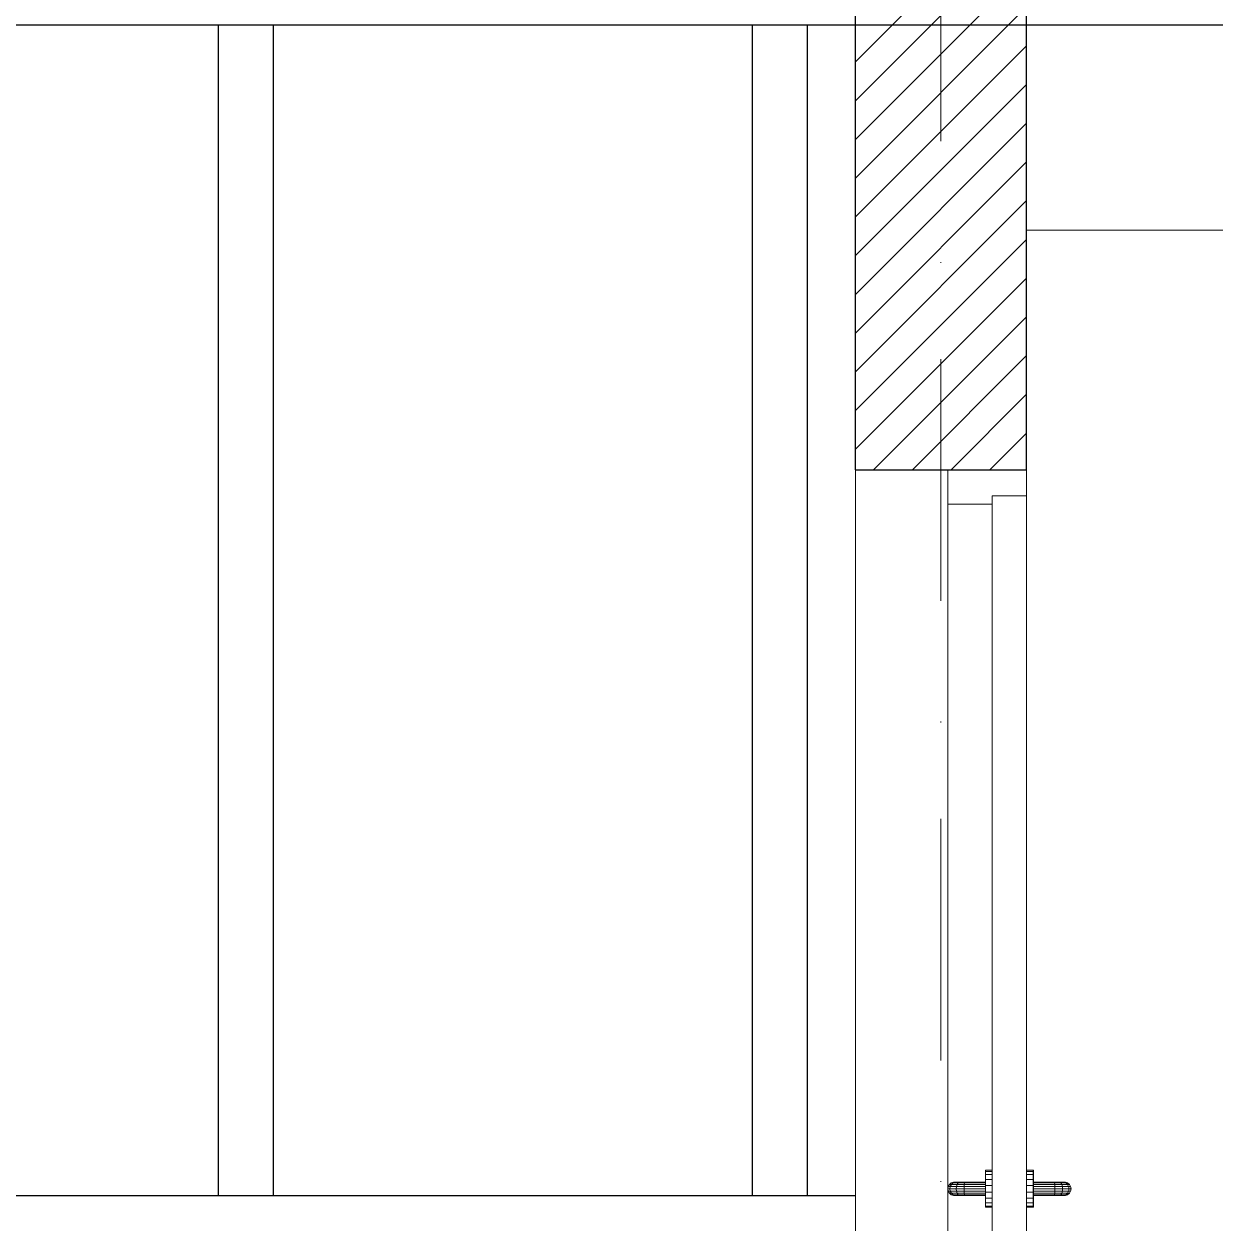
# Model space of a CAD drawing. Header units: millimetres. Extents: x 4647 to 73915, y -13612 to -8141.
# Drawn here: x 22772.7 to 22946.7, y -10673.6 to -10498.5 of the extents above; entities that cross this region are included whole.
import ezdxf
from ezdxf.enums import TextEntityAlignment as Align

# ---------------------------------------------------------------- set-up
doc = ezdxf.new("R2010")
doc.units = ezdxf.units.MM
doc.linetypes.add('Kropki i Kreski', pattern=[67.027776, 35.277777, -17.638888, 0, -14.111111])
doc.layers.add('a_wymiary', color=250, linetype='Continuous', lineweight=9)
doc.layers.add('Konstrukcja - Siatka mod_Nr_Pióra__1', color=7, linetype='Continuous', lineweight=5)
for name, color, linetype in [('Drzwi ArchiCAD', 7, 'Continuous'), ('Konstrukcja - Dach', 7, 'Continuous'), ('Konstrukcja - Siatka mod', 7, 'Continuous'), ('Konstrukcja - wieńce', 7, 'Continuous'), ('Konstrukcja - Ściany zew', 7, 'Continuous')]:
    doc.layers.add(name, color=color, linetype=linetype)
doc.layers.add('Konstrukcja - Siatka mod_Nr_Pióra__4', color=7, linetype='Continuous', lineweight=5, true_color=0x029e21)
doc.styles.add('GENERATED_STYLE_1', font='arialbd.ttf')

# ---------------------------------------------------------------- blocks, each defined once
blk = doc.blocks.new('Standardowy znacznik siatki_5')
at = {"layer": 'Konstrukcja - Siatka mod_Nr_Pióra__4', "linetype": 'Kropki i Kreski'}
blk.add_line((1, 0), (1660.6, 0), dxfattribs=at)
at = {"layer": 'Konstrukcja - Siatka mod_Nr_Pióra__1', "style": 'GENERATED_STYLE_1'}
blk.add_attdef('AC_MarkerText_1', text='', height=18, rotation=90, dxfattribs=at).set_placement((-6.71, -6.83), align=Align.BOTTOM_LEFT)

msp = doc.modelspace()

# ---------------------------------------------------------------- linework, layer by layer
at = {"layer": 'a_wymiary'}
for p, q in [((22894.14, -10498.57), (22642.14, -10498.57)), ((22894.14, -10669.57), (22894.14, -10498.57)), ((23342.14, -10498.57), (22919.14, -10498.57)), ((22919.14, -10498.57), (22919.14, -10528.57)), ((22919.14, -10528.57), (23342.14, -10528.57)), ((22999.14, -10528.57), (22919.14, -10528.57)), ((22919.14, -10528.57), (22919.14, -10665.87)), ((22907.64, -10563.57), (22894.14, -10563.57)), ((22894.14, -10563.57), (22894.14, -10768.57)), ((22907.64, -10568.57), (22907.64, -10563.57)), ((22914.14, -10568.57), (22907.64, -10568.57)), ((22907.64, -10568.57), (22907.64, -10668.57)), ((22907.64, -10768.57), (22907.64, -10568.57)), ((22914.14, -10665.87), (22914.14, -10568.57)), ((22913.15, -10665.87), (22913.14, -10665.87)), ((22913.14, -10665.87), (22913.14, -10666.03)), ((22913.14, -10667.58), (22913.14, -10665.87)), ((22913.14, -10665.87), (22914.13, -10665.87)), ((22913.15, -10666.03), (22913.14, -10666.03)), ((22913.14, -10666.03), (22913.14, -10666.5)), ((22913.14, -10666.03), (22913.15, -10666.03)), ((22914.13, -10665.87), (22913.15, -10665.87)), ((22913.15, -10665.87), (22913.15, -10666.03)), ((22913.15, -10666.03), (22913.15, -10665.87)), ((22914.13, -10666.03), (22913.15, -10666.03)), ((22913.15, -10666.03), (22913.15, -10666.5)), ((22913.15, -10666.5), (22913.15, -10666.03)), ((22913.15, -10666.03), (22914.13, -10666.03)), ((22914.14, -10665.87), (22914.13, -10665.87)), ((22914.13, -10665.87), (22914.13, -10666.03)), ((22914.13, -10666.03), (22914.13, -10665.87)), ((22914.13, -10665.87), (22914.14, -10665.87)), ((22914.13, -10666.5), (22914.13, -10666.03)), ((22914.14, -10666.03), (22914.13, -10666.03)), ((22914.13, -10666.03), (22914.13, -10666.5)), ((22914.13, -10666.03), (22914.14, -10666.03)), ((22914.14, -10666.03), (22914.14, -10665.87)), ((22914.14, -10666.5), (22914.14, -10666.03)), ((22919.15, -10665.87), (22919.14, -10665.87)), ((22919.14, -10665.87), (22919.14, -10666.03)), ((22919.14, -10665.87), (22920.14, -10665.87)), ((22919.14, -10666.03), (22919.15, -10666.03)), ((22919.15, -10666.03), (22919.14, -10666.03)), ((22919.14, -10666.03), (22919.14, -10666.5)), ((22919.15, -10666.03), (22919.15, -10665.87)), ((22920.13, -10665.87), (22919.15, -10665.87)), ((22919.15, -10665.87), (22919.15, -10666.03)), ((22920.13, -10666.03), (22919.15, -10666.03)), ((22919.15, -10666.03), (22919.15, -10666.5)), ((22919.15, -10666.5), (22919.15, -10666.03)), ((22919.15, -10666.03), (22920.13, -10666.03)), ((22920.13, -10666.03), (22920.13, -10665.87)), ((22920.14, -10665.87), (22920.13, -10665.87)), ((22920.13, -10665.87), (22920.13, -10666.03)), ((22920.13, -10666.5), (22920.13, -10666.03)), ((22920.14, -10666.03), (22920.13, -10666.03)), ((22920.13, -10666.03), (22920.13, -10666.5)), ((22920.13, -10666.03), (22920.14, -10666.03)), ((22920.14, -10666.03), (22920.14, -10665.87)), ((22920.14, -10665.87), (22920.14, -10667.58)), ((22920.14, -10666.5), (22920.14, -10666.03)), ((22908.14, -10667.7), (22907.88, -10667.93)), ((22907.88, -10667.93), (22908.14, -10667.7)), ((22908.47, -10667.58), (22908.14, -10667.7)), ((22908.14, -10667.7), (22908.47, -10667.58)), ((22908.4, -10667.7), (22908.14, -10667.7)), ((22908.14, -10667.7), (22908.4, -10667.7)), ((22908.16, -10667.93), (22908.4, -10667.7)), ((22908.4, -10667.7), (22908.16, -10667.93)), ((22908.69, -10667.58), (22908.4, -10667.7)), ((22908.4, -10667.7), (22908.69, -10667.58)), ((22909.14, -10667.7), (22908.4, -10667.7)), ((22908.4, -10667.7), (22909.14, -10667.7)), ((22908.69, -10667.58), (22908.47, -10667.58)), ((22908.47, -10667.58), (22913.14, -10667.58)), ((22909.3, -10667.58), (22908.69, -10667.58)), ((22909, -10667.93), (22909.14, -10667.7)), ((22909.14, -10667.7), (22909, -10667.93)), ((22909.14, -10667.7), (22909.3, -10667.58)), ((22909.3, -10667.58), (22909.14, -10667.7)), ((22910.08, -10667.7), (22909.14, -10667.7)), ((22909.14, -10667.7), (22910.08, -10667.7)), ((22910.12, -10667.58), (22909.3, -10667.58)), ((22910.04, -10667.93), (22910.08, -10667.7)), ((22910.08, -10667.7), (22910.04, -10667.93)), ((22910.08, -10667.7), (22910.12, -10667.58)), ((22910.12, -10667.58), (22910.08, -10667.7)), ((22913.14, -10667.7), (22910.08, -10667.7)), ((22910.08, -10667.7), (22913.14, -10667.7)), ((22913.14, -10667.58), (22910.12, -10667.58)), ((22913.14, -10666.5), (22913.15, -10666.5)), ((22913.15, -10666.5), (22913.14, -10666.5)), ((22913.14, -10666.5), (22913.14, -10667.22)), ((22913.15, -10667.22), (22913.14, -10667.22)), ((22913.14, -10667.22), (22913.14, -10668.1)), ((22913.14, -10667.22), (22913.15, -10667.22)), ((22913.14, -10667.7), (22913.14, -10667.58)), ((22913.14, -10667.93), (22913.14, -10667.7)), ((22913.15, -10666.5), (22914.13, -10666.5)), ((22914.13, -10666.5), (22913.15, -10666.5)), ((22913.15, -10666.5), (22913.15, -10667.22)), ((22913.15, -10667.22), (22913.15, -10666.5)), ((22914.13, -10667.22), (22913.15, -10667.22)), ((22913.15, -10667.22), (22913.15, -10668.1)), ((22913.15, -10668.1), (22913.15, -10667.22)), ((22913.15, -10667.22), (22914.13, -10667.22)), ((22914.14, -10666.5), (22914.13, -10666.5)), ((22914.13, -10666.5), (22914.13, -10667.22)), ((22914.13, -10666.5), (22914.14, -10666.5)), ((22914.13, -10667.22), (22914.13, -10666.5)), ((22914.14, -10667.22), (22914.13, -10667.22)), ((22914.13, -10667.22), (22914.13, -10668.1)), ((22914.13, -10668.1), (22914.13, -10667.22)), ((22914.13, -10667.22), (22914.14, -10667.22)), ((22914.14, -10667.22), (22914.14, -10666.5)), ((22914.14, -10668.1), (22914.14, -10667.22)), ((22919.15, -10666.5), (22919.14, -10666.5)), ((22919.14, -10666.5), (22919.14, -10667.22)), ((22919.14, -10666.5), (22919.15, -10666.5)), ((22919.15, -10667.22), (22919.14, -10667.22)), ((22919.14, -10667.22), (22919.14, -10668.1)), ((22919.14, -10667.22), (22919.15, -10667.22)), ((22919.15, -10667.22), (22919.15, -10666.5)), ((22920.13, -10666.5), (22919.15, -10666.5)), ((22919.15, -10666.5), (22919.15, -10667.22)), ((22919.15, -10666.5), (22920.13, -10666.5)), ((22919.15, -10668.1), (22919.15, -10667.22)), ((22920.13, -10667.22), (22919.15, -10667.22)), ((22919.15, -10667.22), (22919.15, -10668.1)), ((22919.15, -10667.22), (22920.13, -10667.22)), ((22920.13, -10667.22), (22920.13, -10666.5)), ((22920.14, -10666.5), (22920.13, -10666.5)), ((22920.13, -10666.5), (22920.13, -10667.22)), ((22920.13, -10666.5), (22920.14, -10666.5)), ((22920.13, -10668.1), (22920.13, -10667.22)), ((22920.14, -10667.22), (22920.13, -10667.22)), ((22920.13, -10667.22), (22920.13, -10668.1)), ((22920.13, -10667.22), (22920.14, -10667.22)), ((22920.14, -10667.22), (22920.14, -10666.5)), ((22920.14, -10668.1), (22920.14, -10667.22)), ((22920.14, -10667.58), (22920.14, -10667.7)), ((22923.17, -10667.58), (22920.14, -10667.58)), ((22920.14, -10667.58), (22924.82, -10667.58)), ((22920.14, -10667.7), (22923.21, -10667.7)), ((22920.14, -10667.7), (22920.14, -10667.93)), ((22923.21, -10667.7), (22920.14, -10667.7)), ((22923.21, -10667.7), (22923.17, -10667.58)), ((22923.17, -10667.58), (22923.21, -10667.7)), ((22923.98, -10667.58), (22923.17, -10667.58)), ((22923.21, -10667.7), (22923.25, -10667.93)), ((22924.15, -10667.7), (22923.21, -10667.7)), ((22923.25, -10667.93), (22923.21, -10667.7)), ((22923.21, -10667.7), (22924.15, -10667.7)), ((22923.98, -10667.58), (22924.15, -10667.7)), ((22924.6, -10667.58), (22923.98, -10667.58)), ((22924.15, -10667.7), (22923.98, -10667.58)), ((22924.29, -10667.93), (22924.15, -10667.7)), ((22924.15, -10667.7), (22924.89, -10667.7)), ((22924.15, -10667.7), (22924.29, -10667.93)), ((22924.89, -10667.7), (22924.15, -10667.7)), ((22924.6, -10667.58), (22924.89, -10667.7)), ((22924.82, -10667.58), (22924.6, -10667.58)), ((22924.89, -10667.7), (22924.6, -10667.58)), ((22925.14, -10667.7), (22924.82, -10667.58)), ((22924.82, -10667.58), (22925.14, -10667.7)), ((22924.89, -10667.7), (22925.14, -10667.7)), ((22924.89, -10667.7), (22925.13, -10667.93)), ((22925.14, -10667.7), (22924.89, -10667.7)), ((22925.13, -10667.93), (22924.89, -10667.7)), ((22925.41, -10667.93), (22925.14, -10667.7)), ((22925.14, -10667.7), (22925.41, -10667.93)), ((22894.14, -10669.57), (22643.14, -10669.57)), ((22643.14, -10669.57), (22894.14, -10669.57)), ((22894.14, -10678.57), (22894.14, -10669.57)), ((22907.7, -10668.23), (22907.64, -10668.57)), ((22907.64, -10668.57), (22907.7, -10668.23)), ((22907.64, -10668.57), (22907.95, -10668.57)), ((22907.95, -10668.57), (22907.64, -10668.57)), ((22907.64, -10668.57), (22907.7, -10668.91)), ((22907.7, -10668.91), (22907.64, -10668.57)), ((22907.64, -10668.57), (22907.64, -10768.57)), ((22907.88, -10667.93), (22907.7, -10668.23)), ((22907.7, -10668.23), (22907.88, -10667.93)), ((22907.7, -10668.23), (22908, -10668.23)), ((22908, -10668.23), (22907.7, -10668.23)), ((22908, -10668.91), (22907.7, -10668.91)), ((22907.7, -10668.91), (22907.88, -10669.21)), ((22907.7, -10668.91), (22908, -10668.91)), ((22907.88, -10669.21), (22907.7, -10668.91)), ((22907.88, -10667.93), (22908.16, -10667.93)), ((22908.16, -10667.93), (22907.88, -10667.93)), ((22908.16, -10669.21), (22907.88, -10669.21)), ((22907.88, -10669.21), (22908.14, -10669.43)), ((22907.88, -10669.21), (22908.16, -10669.21)), ((22908.14, -10669.43), (22907.88, -10669.21)), ((22907.95, -10668.57), (22908, -10668.23)), ((22908, -10668.23), (22907.95, -10668.57)), ((22908, -10668.91), (22907.95, -10668.57)), ((22907.95, -10668.57), (22908.88, -10668.57)), ((22908.88, -10668.57), (22907.95, -10668.57)), ((22907.95, -10668.57), (22908, -10668.91)), ((22908, -10668.23), (22908.16, -10667.93)), ((22908.16, -10667.93), (22908, -10668.23)), ((22908, -10668.23), (22908.91, -10668.23)), ((22908.91, -10668.23), (22908, -10668.23)), ((22908.16, -10669.21), (22908, -10668.91)), ((22908.91, -10668.91), (22908, -10668.91)), ((22908, -10668.91), (22908.16, -10669.21)), ((22908, -10668.91), (22908.91, -10668.91)), ((22908.4, -10669.43), (22908.14, -10669.43)), ((22908.14, -10669.43), (22908.47, -10669.55)), ((22908.14, -10669.43), (22908.4, -10669.43)), ((22908.47, -10669.55), (22908.14, -10669.43)), ((22908.16, -10667.93), (22909, -10667.93)), ((22909, -10667.93), (22908.16, -10667.93)), ((22908.4, -10669.43), (22908.16, -10669.21)), ((22909, -10669.21), (22908.16, -10669.21)), ((22908.16, -10669.21), (22908.4, -10669.43)), ((22908.16, -10669.21), (22909, -10669.21)), ((22908.69, -10669.55), (22908.4, -10669.43)), ((22909.14, -10669.43), (22908.4, -10669.43)), ((22908.4, -10669.43), (22908.69, -10669.55)), ((22908.4, -10669.43), (22909.14, -10669.43)), ((22908.47, -10669.55), (22908.69, -10669.55)), ((22913.14, -10669.55), (22908.47, -10669.55)), ((22908.69, -10669.55), (22909.3, -10669.55)), ((22908.91, -10668.23), (22908.88, -10668.57)), ((22908.88, -10668.57), (22908.91, -10668.23)), ((22908.88, -10668.57), (22910.01, -10668.57)), ((22908.91, -10668.91), (22908.88, -10668.57)), ((22910.01, -10668.57), (22908.88, -10668.57)), ((22908.88, -10668.57), (22908.91, -10668.91)), ((22908.91, -10668.23), (22909, -10667.93)), ((22909, -10667.93), (22908.91, -10668.23)), ((22908.91, -10668.23), (22910.02, -10668.23)), ((22910.02, -10668.23), (22908.91, -10668.23)), ((22909, -10669.21), (22908.91, -10668.91)), ((22910.02, -10668.91), (22908.91, -10668.91)), ((22908.91, -10668.91), (22909, -10669.21)), ((22908.91, -10668.91), (22910.02, -10668.91)), ((22909, -10667.93), (22910.04, -10667.93)), ((22910.04, -10667.93), (22909, -10667.93)), ((22909.14, -10669.43), (22909, -10669.21)), ((22910.04, -10669.21), (22909, -10669.21)), ((22909, -10669.21), (22909.14, -10669.43)), ((22909, -10669.21), (22910.04, -10669.21)), ((22909.3, -10669.55), (22909.14, -10669.43)), ((22910.08, -10669.43), (22909.14, -10669.43)), ((22909.14, -10669.43), (22909.3, -10669.55)), ((22909.14, -10669.43), (22910.08, -10669.43)), ((22909.3, -10669.55), (22910.12, -10669.55)), ((22910.01, -10668.57), (22910.02, -10668.23)), ((22910.02, -10668.23), (22910.01, -10668.57)), ((22910.02, -10668.91), (22910.01, -10668.57)), ((22910.01, -10668.57), (22913.14, -10668.57)), ((22913.14, -10668.57), (22910.01, -10668.57)), ((22910.01, -10668.57), (22910.02, -10668.91)), ((22910.02, -10668.23), (22910.04, -10667.93)), ((22910.04, -10667.93), (22910.02, -10668.23)), ((22910.02, -10668.23), (22913.14, -10668.23)), ((22913.14, -10668.23), (22910.02, -10668.23)), ((22910.04, -10669.21), (22910.02, -10668.91)), ((22913.14, -10668.91), (22910.02, -10668.91)), ((22910.02, -10668.91), (22910.04, -10669.21)), ((22910.02, -10668.91), (22913.14, -10668.91)), ((22910.04, -10667.93), (22913.14, -10667.93)), ((22913.14, -10667.93), (22910.04, -10667.93)), ((22910.08, -10669.43), (22910.04, -10669.21)), ((22913.14, -10669.21), (22910.04, -10669.21)), ((22910.04, -10669.21), (22910.08, -10669.43)), ((22910.04, -10669.21), (22913.14, -10669.21)), ((22910.12, -10669.55), (22910.08, -10669.43)), ((22913.14, -10669.43), (22910.08, -10669.43)), ((22910.08, -10669.43), (22910.12, -10669.55)), ((22910.08, -10669.43), (22913.14, -10669.43)), ((22910.12, -10669.55), (22913.14, -10669.55)), ((22913.14, -10668.23), (22913.14, -10667.93)), ((22913.14, -10668.1), (22913.15, -10668.1)), ((22913.15, -10668.1), (22913.14, -10668.1)), ((22913.14, -10668.1), (22913.14, -10669.04)), ((22913.14, -10668.57), (22913.14, -10668.23)), ((22913.14, -10668.91), (22913.14, -10668.57)), ((22913.14, -10669.21), (22913.14, -10668.91)), ((22913.14, -10669.04), (22913.15, -10669.04)), ((22913.15, -10669.04), (22913.14, -10669.04)), ((22913.14, -10669.04), (22913.14, -10669.92)), ((22913.14, -10669.43), (22913.14, -10669.21)), ((22913.14, -10669.55), (22913.14, -10669.43)), ((22913.14, -10671.27), (22913.14, -10669.55)), ((22913.15, -10668.1), (22914.13, -10668.1)), ((22914.13, -10668.1), (22913.15, -10668.1)), ((22913.15, -10668.1), (22913.15, -10669.04)), ((22913.15, -10669.04), (22913.15, -10668.1)), ((22913.15, -10669.04), (22914.13, -10669.04)), ((22914.13, -10669.04), (22913.15, -10669.04)), ((22913.15, -10669.04), (22913.15, -10669.92)), ((22913.15, -10669.92), (22913.15, -10669.04)), ((22914.13, -10668.1), (22914.14, -10668.1)), ((22914.14, -10668.1), (22914.13, -10668.1)), ((22914.13, -10668.1), (22914.13, -10669.04)), ((22914.13, -10669.04), (22914.13, -10668.1)), ((22914.13, -10669.04), (22914.14, -10669.04)), ((22914.14, -10669.04), (22914.13, -10669.04)), ((22914.13, -10669.04), (22914.13, -10669.92)), ((22914.13, -10669.92), (22914.13, -10669.04)), ((22914.14, -10669.04), (22914.14, -10668.1)), ((22914.14, -10669.92), (22914.14, -10669.04)), ((22919.14, -10668.1), (22919.15, -10668.1)), ((22919.15, -10668.1), (22919.14, -10668.1)), ((22919.14, -10668.1), (22919.14, -10669.04)), ((22919.15, -10669.04), (22919.14, -10669.04)), ((22919.14, -10669.04), (22919.14, -10669.92)), ((22919.14, -10669.04), (22919.15, -10669.04)), ((22920.13, -10668.1), (22919.15, -10668.1)), ((22919.15, -10668.1), (22919.15, -10669.04)), ((22919.15, -10668.1), (22920.13, -10668.1)), ((22919.15, -10669.04), (22919.15, -10668.1)), ((22919.15, -10669.92), (22919.15, -10669.04)), ((22920.13, -10669.04), (22919.15, -10669.04)), ((22919.15, -10669.04), (22919.15, -10669.92)), ((22919.15, -10669.04), (22920.13, -10669.04)), ((22920.13, -10669.04), (22920.13, -10668.1)), ((22920.14, -10668.1), (22920.13, -10668.1)), ((22920.13, -10668.1), (22920.13, -10669.04)), ((22920.13, -10668.1), (22920.14, -10668.1)), ((22920.13, -10669.92), (22920.13, -10669.04)), ((22920.14, -10669.04), (22920.13, -10669.04)), ((22920.13, -10669.04), (22920.13, -10669.92)), ((22920.13, -10669.04), (22920.14, -10669.04)), ((22920.14, -10667.93), (22923.25, -10667.93)), ((22920.14, -10667.93), (22920.14, -10668.23)), ((22923.25, -10667.93), (22920.14, -10667.93)), ((22920.14, -10669.04), (22920.14, -10668.1)), ((22920.14, -10668.23), (22923.27, -10668.23)), ((22920.14, -10668.23), (22920.14, -10668.57)), ((22923.27, -10668.23), (22920.14, -10668.23)), ((22920.14, -10668.57), (22923.28, -10668.57)), ((22920.14, -10668.57), (22920.14, -10668.91)), ((22923.28, -10668.57), (22920.14, -10668.57)), ((22920.14, -10668.91), (22920.14, -10669.21)), ((22923.27, -10668.91), (22920.14, -10668.91)), ((22920.14, -10668.91), (22923.27, -10668.91)), ((22920.14, -10669.92), (22920.14, -10669.04)), ((22920.14, -10669.21), (22920.14, -10669.43)), ((22923.25, -10669.21), (22920.14, -10669.21)), ((22920.14, -10669.21), (22923.25, -10669.21)), ((22920.14, -10669.43), (22923.21, -10669.43)), ((22920.14, -10669.43), (22920.14, -10669.55)), ((22923.21, -10669.43), (22920.14, -10669.43)), ((22920.14, -10669.55), (22923.17, -10669.55)), ((22924.82, -10669.55), (22920.14, -10669.55)), ((22920.14, -10669.55), (22920.14, -10671.27)), ((22923.21, -10669.43), (22923.17, -10669.55)), ((22923.17, -10669.55), (22923.21, -10669.43)), ((22923.17, -10669.55), (22923.98, -10669.55)), ((22923.25, -10669.21), (22923.21, -10669.43)), ((22923.21, -10669.43), (22923.25, -10669.21)), ((22923.21, -10669.43), (22924.15, -10669.43)), ((22924.15, -10669.43), (22923.21, -10669.43)), ((22923.25, -10667.93), (22924.29, -10667.93)), ((22923.27, -10668.23), (22923.25, -10667.93)), ((22923.25, -10667.93), (22923.27, -10668.23)), ((22924.29, -10667.93), (22923.25, -10667.93)), ((22923.27, -10668.91), (22923.25, -10669.21)), ((22923.25, -10669.21), (22923.27, -10668.91)), ((22924.29, -10669.21), (22923.25, -10669.21)), ((22923.25, -10669.21), (22924.29, -10669.21)), ((22923.27, -10668.23), (22924.38, -10668.23)), ((22923.27, -10668.23), (22923.28, -10668.57)), ((22924.38, -10668.23), (22923.27, -10668.23)), ((22923.28, -10668.57), (22923.27, -10668.23)), ((22923.28, -10668.57), (22923.27, -10668.91)), ((22923.27, -10668.91), (22923.28, -10668.57)), ((22924.38, -10668.91), (22923.27, -10668.91)), ((22923.27, -10668.91), (22924.38, -10668.91)), ((22923.28, -10668.57), (22924.41, -10668.57)), ((22924.41, -10668.57), (22923.28, -10668.57)), ((22924.15, -10669.43), (22923.98, -10669.55)), ((22923.98, -10669.55), (22924.15, -10669.43)), ((22923.98, -10669.55), (22924.6, -10669.55)), ((22924.29, -10669.21), (22924.15, -10669.43)), ((22924.15, -10669.43), (22924.29, -10669.21)), ((22924.89, -10669.43), (22924.15, -10669.43)), ((22924.15, -10669.43), (22924.89, -10669.43)), ((22924.29, -10667.93), (22925.13, -10667.93)), ((22924.29, -10667.93), (22924.38, -10668.23)), ((22925.13, -10667.93), (22924.29, -10667.93)), ((22924.38, -10668.23), (22924.29, -10667.93)), ((22924.29, -10669.21), (22924.38, -10668.91)), ((22924.38, -10668.91), (22924.29, -10669.21)), ((22925.13, -10669.21), (22924.29, -10669.21)), ((22924.29, -10669.21), (22925.13, -10669.21)), ((22924.38, -10668.23), (22925.29, -10668.23)), ((22924.38, -10668.23), (22924.41, -10668.57)), ((22925.29, -10668.23), (22924.38, -10668.23)), ((22924.41, -10668.57), (22924.38, -10668.23)), ((22924.41, -10668.57), (22924.38, -10668.91)), ((22924.38, -10668.91), (22924.41, -10668.57)), ((22924.38, -10668.91), (22925.29, -10668.91)), ((22925.29, -10668.91), (22924.38, -10668.91)), ((22925.34, -10668.57), (22924.41, -10668.57)), ((22924.41, -10668.57), (22925.34, -10668.57)), ((22924.6, -10669.55), (22924.89, -10669.43)), ((22924.89, -10669.43), (22924.6, -10669.55)), ((22924.6, -10669.55), (22924.82, -10669.55)), ((22924.82, -10669.55), (22925.14, -10669.43)), ((22925.14, -10669.43), (22924.82, -10669.55)), ((22924.89, -10669.43), (22925.13, -10669.21)), ((22925.13, -10669.21), (22924.89, -10669.43)), ((22924.89, -10669.43), (22925.14, -10669.43)), ((22925.14, -10669.43), (22924.89, -10669.43)), ((22925.13, -10667.93), (22925.41, -10667.93)), ((22925.13, -10667.93), (22925.29, -10668.23)), ((22925.41, -10667.93), (22925.13, -10667.93)), ((22925.29, -10668.23), (22925.13, -10667.93)), ((22925.29, -10668.91), (22925.13, -10669.21)), ((22925.13, -10669.21), (22925.29, -10668.91)), ((22925.41, -10669.21), (22925.13, -10669.21)), ((22925.13, -10669.21), (22925.41, -10669.21)), ((22925.14, -10669.43), (22925.41, -10669.21)), ((22925.41, -10669.21), (22925.14, -10669.43)), ((22925.29, -10668.23), (22925.58, -10668.23)), ((22925.29, -10668.23), (22925.34, -10668.57)), ((22925.58, -10668.23), (22925.29, -10668.23)), ((22925.34, -10668.57), (22925.29, -10668.23)), ((22925.29, -10668.91), (22925.34, -10668.57)), ((22925.34, -10668.57), (22925.29, -10668.91)), ((22925.58, -10668.91), (22925.29, -10668.91)), ((22925.29, -10668.91), (22925.58, -10668.91)), ((22925.34, -10668.57), (22925.64, -10668.57)), ((22925.64, -10668.57), (22925.34, -10668.57)), ((22925.58, -10668.23), (22925.41, -10667.93)), ((22925.41, -10667.93), (22925.58, -10668.23)), ((22925.41, -10669.21), (22925.58, -10668.91)), ((22925.58, -10668.91), (22925.41, -10669.21)), ((22925.64, -10668.57), (22925.58, -10668.23)), ((22925.58, -10668.23), (22925.64, -10668.57)), ((22925.58, -10668.91), (22925.64, -10668.57)), ((22925.64, -10668.57), (22925.58, -10668.91)), ((22913.14, -10669.92), (22913.15, -10669.92)), ((22913.15, -10669.92), (22913.14, -10669.92)), ((22913.14, -10669.92), (22913.14, -10670.64)), ((22913.14, -10670.64), (22913.15, -10670.64)), ((22913.15, -10670.64), (22913.14, -10670.64)), ((22913.14, -10670.64), (22913.14, -10671.11)), ((22913.14, -10671.11), (22913.15, -10671.11)), ((22913.15, -10671.11), (22913.14, -10671.11)), ((22913.14, -10671.11), (22913.14, -10671.27)), ((22913.14, -10671.27), (22913.15, -10671.27)), ((22914.14, -10671.27), (22913.14, -10671.27)), ((22913.15, -10669.92), (22914.13, -10669.92)), ((22914.13, -10669.92), (22913.15, -10669.92)), ((22913.15, -10669.92), (22913.15, -10670.64)), ((22913.15, -10670.64), (22913.15, -10669.92)), ((22914.13, -10670.64), (22913.15, -10670.64)), ((22913.15, -10670.64), (22913.15, -10671.11)), ((22913.15, -10670.64), (22914.13, -10670.64)), ((22913.15, -10671.11), (22913.15, -10670.64)), ((22913.15, -10671.11), (22914.13, -10671.11)), ((22914.13, -10671.11), (22913.15, -10671.11)), ((22913.15, -10671.11), (22913.15, -10671.27)), ((22913.15, -10671.27), (22913.15, -10671.11)), ((22913.15, -10671.27), (22914.13, -10671.27)), ((22914.13, -10669.92), (22914.14, -10669.92)), ((22914.14, -10669.92), (22914.13, -10669.92)), ((22914.13, -10669.92), (22914.13, -10670.64)), ((22914.13, -10670.64), (22914.13, -10669.92)), ((22914.13, -10671.11), (22914.13, -10670.64)), ((22914.13, -10670.64), (22914.14, -10670.64)), ((22914.14, -10670.64), (22914.13, -10670.64)), ((22914.13, -10670.64), (22914.13, -10671.11)), ((22914.13, -10671.27), (22914.13, -10671.11)), ((22914.13, -10671.11), (22914.14, -10671.11)), ((22914.14, -10671.11), (22914.13, -10671.11)), ((22914.13, -10671.11), (22914.13, -10671.27)), ((22914.13, -10671.27), (22914.14, -10671.27)), ((22914.14, -10670.64), (22914.14, -10669.92)), ((22914.14, -10671.11), (22914.14, -10670.64)), ((22914.14, -10671.27), (22914.14, -10671.11)), ((22914.14, -10675.87), (22914.14, -10671.27)), ((22919.15, -10669.92), (22919.14, -10669.92)), ((22919.14, -10669.92), (22919.14, -10670.64)), ((22919.14, -10669.92), (22919.15, -10669.92)), ((22919.14, -10670.64), (22919.15, -10670.64)), ((22919.15, -10670.64), (22919.14, -10670.64)), ((22919.14, -10670.64), (22919.14, -10671.11)), ((22919.15, -10671.11), (22919.14, -10671.11)), ((22919.14, -10671.11), (22919.14, -10671.27)), ((22919.14, -10671.11), (22919.15, -10671.11)), ((22919.14, -10671.27), (22919.15, -10671.27)), ((22919.14, -10671.27), (22919.14, -10675.87)), ((22920.14, -10671.27), (22919.14, -10671.27)), ((22919.15, -10670.64), (22919.15, -10669.92)), ((22920.13, -10669.92), (22919.15, -10669.92)), ((22919.15, -10669.92), (22919.15, -10670.64)), ((22919.15, -10669.92), (22920.13, -10669.92)), ((22920.13, -10670.64), (22919.15, -10670.64)), ((22919.15, -10670.64), (22919.15, -10671.11)), ((22919.15, -10670.64), (22920.13, -10670.64)), ((22919.15, -10671.11), (22919.15, -10670.64)), ((22920.13, -10671.11), (22919.15, -10671.11)), ((22919.15, -10671.11), (22919.15, -10671.27)), ((22919.15, -10671.11), (22920.13, -10671.11)), ((22919.15, -10671.27), (22919.15, -10671.11)), ((22919.15, -10671.27), (22920.13, -10671.27)), ((22920.13, -10670.64), (22920.13, -10669.92)), ((22920.14, -10669.92), (22920.13, -10669.92)), ((22920.13, -10669.92), (22920.13, -10670.64)), ((22920.13, -10669.92), (22920.14, -10669.92)), ((22920.13, -10671.11), (22920.13, -10670.64)), ((22920.14, -10670.64), (22920.13, -10670.64)), ((22920.13, -10670.64), (22920.13, -10671.11)), ((22920.13, -10670.64), (22920.14, -10670.64)), ((22920.13, -10671.27), (22920.13, -10671.11)), ((22920.14, -10671.11), (22920.13, -10671.11)), ((22920.13, -10671.11), (22920.13, -10671.27)), ((22920.13, -10671.11), (22920.14, -10671.11)), ((22920.13, -10671.27), (22920.14, -10671.27)), ((22920.14, -10670.64), (22920.14, -10669.92)), ((22920.14, -10671.11), (22920.14, -10670.64)), ((22920.14, -10671.27), (22920.14, -10671.11))]:
    msp.add_line(p, q, dxfattribs=at)
at = {"layer": 'Drzwi ArchiCAD', "color": 30, "lineweight": 20}
for p, q in [((22907.64, -10563.57), (22919.14, -10563.57)), ((22907.64, -10568.57), (22907.64, -10563.57)), ((22919.14, -10567.37), (22919.14, -10563.57)), ((22914.14, -10567.37), (22919.14, -10567.37)), ((22914.14, -10768.57), (22914.14, -10567.37)), ((22914.14, -10568.57), (22914.14, -10567.37)), ((22914.14, -10567.37), (22919.14, -10567.37)), ((22919.14, -10768.57), (22919.14, -10567.37)), ((22907.64, -10568.57), (22914.14, -10568.57))]:
    msp.add_line(p, q, dxfattribs=at)
at = {"layer": 'Drzwi ArchiCAD', "color": 9, "lineweight": 13}
for p, q in [((22907.64, -10768.57), (22907.64, -10568.57)), ((22913.14, -10665.87), (22913.15, -10665.87)), ((22913.14, -10665.87), (22913.14, -10666.03)), ((22913.14, -10666.03), (22913.14, -10666.5)), ((22913.15, -10665.87), (22914.13, -10665.87)), ((22914.13, -10665.87), (22914.14, -10665.87)), ((22919.15, -10665.87), (22919.14, -10665.87)), ((22920.13, -10665.87), (22919.15, -10665.87)), ((22920.14, -10665.87), (22920.13, -10665.87)), ((22920.14, -10665.87), (22920.14, -10666.03)), ((22920.14, -10666.03), (22920.14, -10666.5)), ((22908.14, -10667.7), (22907.88, -10667.93)), ((22908.47, -10667.58), (22908.14, -10667.7)), ((22908.4, -10667.7), (22908.16, -10667.93)), ((22908.69, -10667.58), (22908.47, -10667.58)), ((22909.3, -10667.58), (22908.69, -10667.58)), ((22909.14, -10667.7), (22909, -10667.93)), ((22910.12, -10667.58), (22909.3, -10667.58)), ((22913.14, -10667.58), (22910.12, -10667.58)), ((22913.14, -10666.5), (22913.14, -10667.22)), ((22913.14, -10667.22), (22913.14, -10668.1)), ((22920.14, -10666.5), (22920.14, -10667.22)), ((22920.14, -10667.22), (22920.14, -10668.1)), ((22920.14, -10667.58), (22923.17, -10667.58)), ((22923.17, -10667.58), (22923.98, -10667.58)), ((22923.98, -10667.58), (22924.6, -10667.58)), ((22924.15, -10667.7), (22924.29, -10667.93)), ((22924.6, -10667.58), (22924.82, -10667.58)), ((22924.82, -10667.58), (22925.14, -10667.7)), ((22924.89, -10667.7), (22925.13, -10667.93)), ((22925.14, -10667.7), (22925.41, -10667.93)), ((22907.7, -10668.23), (22907.64, -10668.57)), ((22907.64, -10668.57), (22907.7, -10668.91)), ((22907.88, -10667.93), (22907.7, -10668.23)), ((22907.7, -10668.91), (22907.88, -10669.21)), ((22907.88, -10669.21), (22908.14, -10669.43)), ((22908, -10668.23), (22907.95, -10668.57)), ((22907.95, -10668.57), (22908, -10668.91)), ((22908.16, -10667.93), (22908, -10668.23)), ((22908, -10668.91), (22908.16, -10669.21)), ((22908.14, -10669.43), (22908.47, -10669.55)), ((22908.16, -10669.21), (22908.4, -10669.43)), ((22908.69, -10669.55), (22908.47, -10669.55)), ((22909.3, -10669.55), (22908.69, -10669.55)), ((22908.91, -10668.23), (22908.88, -10668.57)), ((22908.88, -10668.57), (22908.91, -10668.91)), ((22909, -10667.93), (22908.91, -10668.23)), ((22908.91, -10668.91), (22909, -10669.21)), ((22909, -10669.21), (22909.14, -10669.43)), ((22910.12, -10669.55), (22909.3, -10669.55)), ((22913.14, -10669.55), (22910.12, -10669.55)), ((22913.14, -10668.1), (22913.14, -10669.04)), ((22913.14, -10669.04), (22913.14, -10669.92)), ((22920.14, -10668.1), (22920.14, -10669.04)), ((22920.14, -10669.04), (22920.14, -10669.92)), ((22920.14, -10669.55), (22923.17, -10669.55)), ((22923.17, -10669.55), (22923.98, -10669.55)), ((22923.98, -10669.55), (22924.6, -10669.55)), ((22924.29, -10669.21), (22924.15, -10669.43)), ((22924.29, -10667.93), (22924.38, -10668.23)), ((22924.38, -10668.91), (22924.29, -10669.21)), ((22924.38, -10668.23), (22924.41, -10668.57)), ((22924.41, -10668.57), (22924.38, -10668.91)), ((22924.6, -10669.55), (22924.82, -10669.55)), ((22925.14, -10669.43), (22924.82, -10669.55)), ((22925.13, -10669.21), (22924.89, -10669.43)), ((22925.13, -10667.93), (22925.29, -10668.23)), ((22925.29, -10668.91), (22925.13, -10669.21)), ((22925.41, -10669.21), (22925.14, -10669.43)), ((22925.29, -10668.23), (22925.34, -10668.57)), ((22925.34, -10668.57), (22925.29, -10668.91)), ((22925.41, -10667.93), (22925.58, -10668.23)), ((22925.58, -10668.91), (22925.41, -10669.21)), ((22925.58, -10668.23), (22925.64, -10668.57)), ((22925.64, -10668.57), (22925.58, -10668.91)), ((22913.14, -10669.92), (22913.14, -10670.64)), ((22913.14, -10670.64), (22913.14, -10671.11)), ((22913.14, -10671.11), (22913.14, -10671.27)), ((22913.14, -10671.27), (22913.15, -10671.27)), ((22913.15, -10671.27), (22914.13, -10671.27)), ((22914.13, -10671.27), (22914.14, -10671.27)), ((22919.15, -10671.27), (22919.14, -10671.27)), ((22920.13, -10671.27), (22919.15, -10671.27)), ((22920.14, -10671.27), (22920.13, -10671.27)), ((22920.14, -10669.92), (22920.14, -10670.64)), ((22920.14, -10670.64), (22920.14, -10671.11)), ((22920.14, -10671.11), (22920.14, -10671.27))]:
    msp.add_line(p, q, dxfattribs=at)
at = {"layer": 'Konstrukcja - Dach', "color": 161, "lineweight": 25}
for p, q in [((22157.14, -10498.57), (23379.14, -10498.57)), ((22801.14, -10669.57), (22801.14, -10498.57)), ((22809.14, -10669.57), (22809.14, -10498.57)), ((22879.14, -10669.57), (22879.14, -10498.57)), ((22887.14, -10669.57), (22887.14, -10498.57)), ((22643.14, -10669.57), (22894.14, -10669.57))]:
    msp.add_line(p, q, dxfattribs=at)
at = {"layer": 'Konstrukcja - wieńce', "color": 132, "lineweight": 20}
msp.add_line((22919.14, -10528.57), (23342.14, -10528.57), dxfattribs=at)
at = {"layer": 'Konstrukcja - Ściany zew'}
for p, q in [((22894.14, -10563.57), (22894.14, -10468.57)), ((22919.14, -10563.57), (22919.14, -10468.57)), ((22894.14, -10563.57), (22919.14, -10563.57))]:
    msp.add_line(p, q, dxfattribs=at)
at = {"layer": 'Konstrukcja - Ściany zew', "color": 251, "linetype": 'Continuous', "lineweight": 15}
for p, q in [((22894.14, -10504), (22919.14, -10479)), ((22894.14, -10509.66), (22919.14, -10484.66)), ((22894.14, -10515.31), (22919.14, -10490.31)), ((22894.14, -10520.97), (22919.14, -10495.97)), ((22894.14, -10526.63), (22919.14, -10501.63)), ((22894.14, -10532.28), (22919.14, -10507.28)), ((22894.14, -10537.94), (22919.14, -10512.94)), ((22894.14, -10543.6), (22919.14, -10518.6)), ((22894.14, -10549.25), (22919.14, -10524.25)), ((22894.14, -10554.91), (22919.14, -10529.91)), ((22894.14, -10560.57), (22919.14, -10535.57)), ((22896.8, -10563.57), (22919.14, -10541.23)), ((22902.46, -10563.57), (22919.14, -10546.88)), ((22908.11, -10563.57), (22919.14, -10552.54)), ((22913.77, -10563.57), (22919.14, -10558.2))]:
    msp.add_line(p, q, dxfattribs=at)
at = {"layer": 'Konstrukcja - Ściany zew', "color": 251, "lineweight": 15}
for p, q in [((22894.14, -10528.57), (22894.14, -10683.57)), ((22894.14, -10768.57), (22894.14, -10563.57))]:
    msp.add_line(p, q, dxfattribs=at)

# ---------------------------------------------------------------- block references
at = {"layer": 'Konstrukcja - Siatka mod', "linetype": 'Continuous', "rotation": 270}
msp.add_blockref('Standardowy znacznik siatki_5', (22906.64, -10009.41), dxfattribs=at)

doc.saveas('drawing.dxf')
